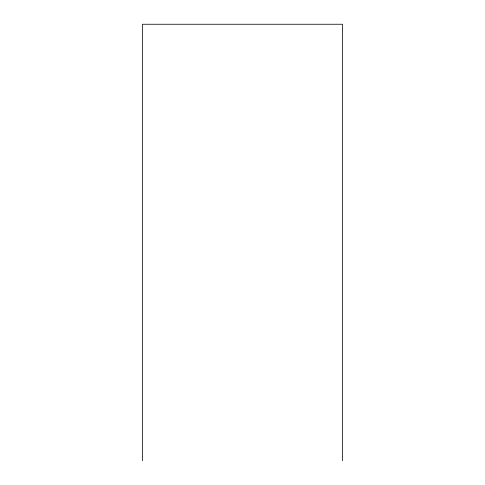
<?xml version="1.0" encoding="UTF-8"?>
<svg xmlns="http://www.w3.org/2000/svg" width="485" height="485" viewBox="0 0 485 485"><rect width="100%" height="100%" fill="white"/><g stroke="black" fill="none" stroke-linecap="round" stroke-linejoin="round"><path stroke-width="0.73" d="M342.501 460.75L342.501 24.25L142.499 24.25L142.499 460.75"/></g></svg>
